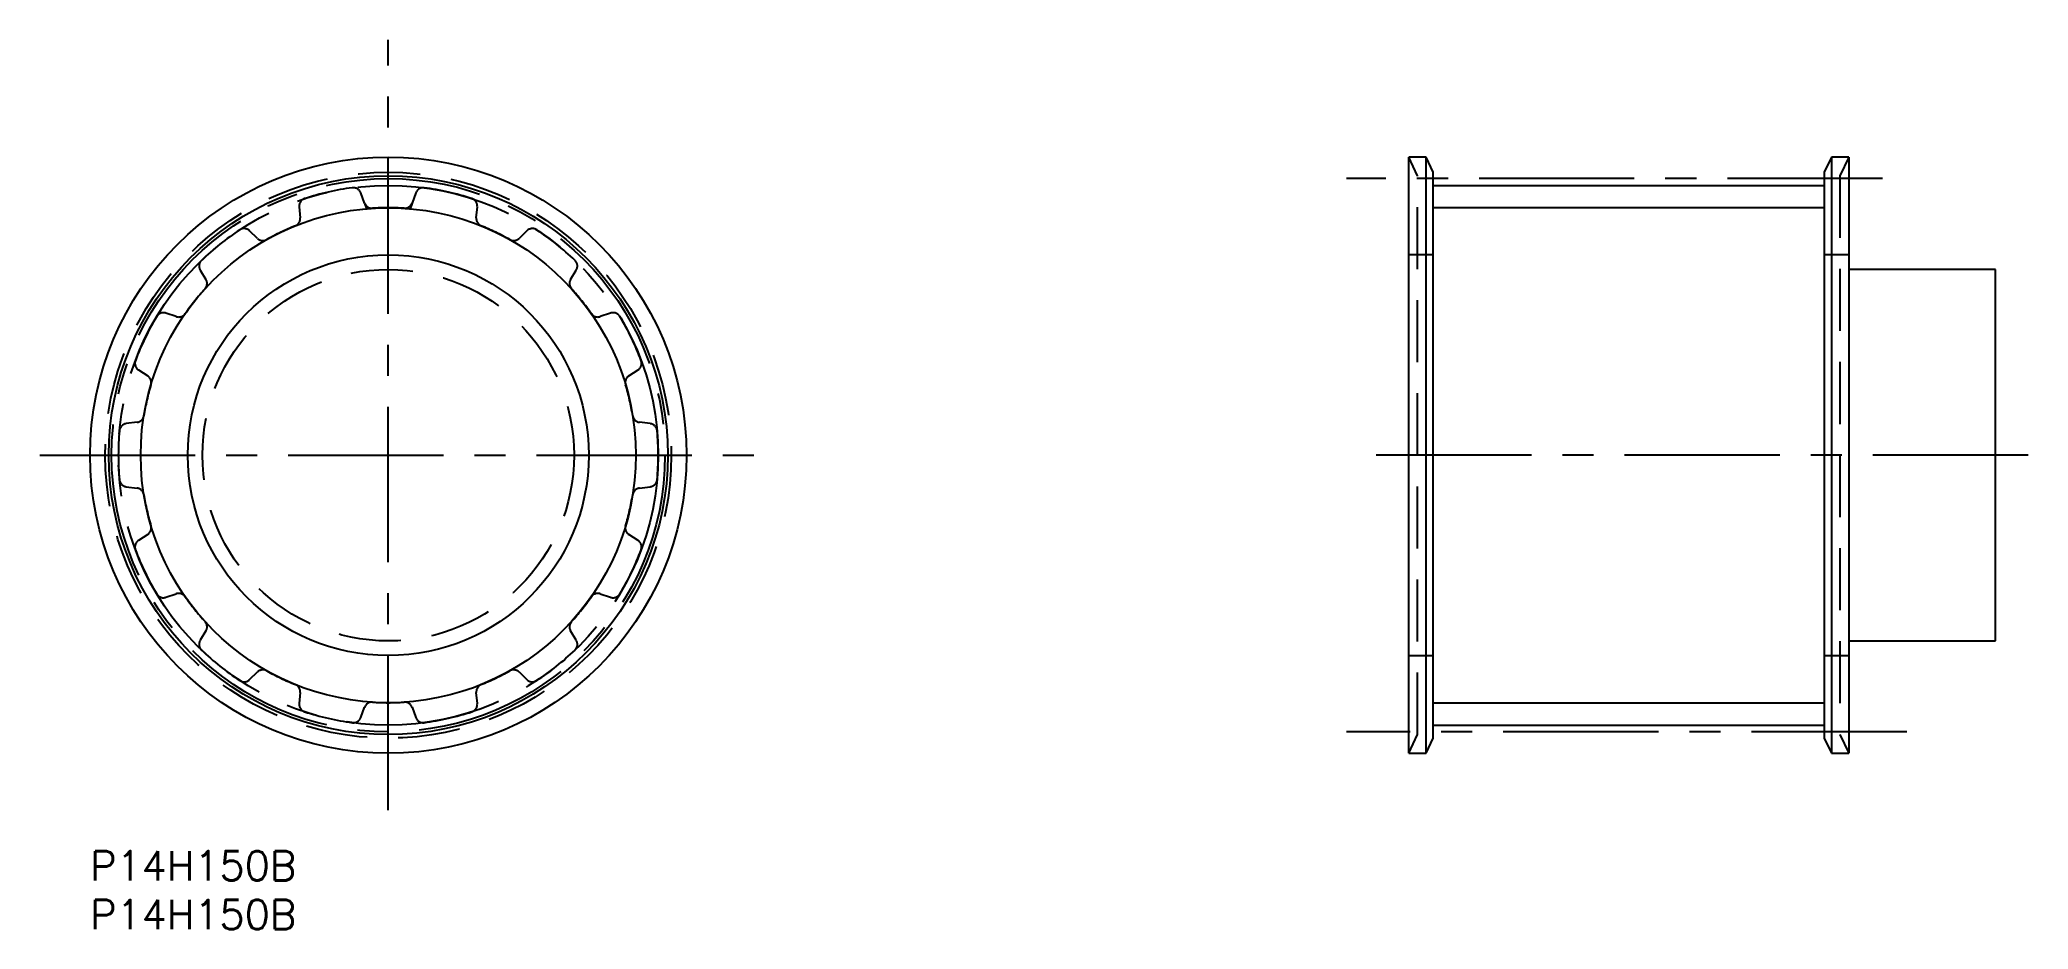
# Model space of a CAD drawing. Extents: x -5 to 198, y -8 to 83.
import ezdxf

# ---------------------------------------------------------------- set-up
doc = ezdxf.new("R2010")
doc.units = 0
doc.header["$LTSCALE"] = 0.5
for name, pattern in [('CENTER', [50.8, 31.75, -6.35, 6.35, -6.35]), ('DASHED', [19.05, 12.7, -6.35]), ('PHANTOM', [63.5, 31.75, -6.35, 6.35, -6.35, 6.35, -6.35])]:
    doc.linetypes.add(name, pattern=pattern)
for name, color, linetype in [('MSM_CENTER', 1, 'CENTER'), ('MSM_CONTINUOUS', 7, 'CONTINUOUS'), ('MSM_DASHED', 4, 'DASHED'), ('MSM_IMAGINARY', 6, 'PHANTOM'), ('MSM_NARROW', 5, 'CONTINUOUS'), ('MSM_PART_NUMBER', 7, 'CONTINUOUS')]:
    doc.layers.add(name, color=color, linetype=linetype)
doc.styles.get("Standard").update_dxf_attribs({"font": 'txt.shx', "height": 3, "bigfont": 'bigfont.shx'})

msp = doc.modelspace()

# ---------------------------------------------------------------- linework, layer by layer
at = {"layer": 'MSM_CENTER'}
for p, q in [((30.5, 4.17), (30.5, 83.01)), ((183.34, 68.8), (128.49, 68.8)), ((-5.14, 40.5), (67.97, 40.5)), ((198.23, 40.5), (128.49, 40.5)), ((185.81, 12.2), (128.49, 12.2))]:
    msp.add_line(p, q, dxfattribs=at)
msp.add_circle((30.5, 40.5), 28.3, dxfattribs=at)
at = {"layer": 'MSM_CONTINUOUS'}
for p, q in [((136.64, 71), (134.87, 71)), ((134.87, 10), (134.87, 71)), ((137.37, 69.45), (136.64, 71)), ((136.64, 10), (136.64, 71)), ((137.37, 11.55), (137.37, 69.45)), ((178.1, 71), (177.37, 69.45)), ((177.37, 69.45), (177.37, 11.55)), ((179.87, 71), (178.1, 71)), ((178.1, 71), (178.1, 10)), ((179.87, 71), (179.87, 10)), ((137.37, 68.11), (177.37, 68.11)), ((194.87, 59.5), (179.87, 59.5)), ((194.87, 21.5), (194.87, 59.5)), ((179.87, 21.5), (194.87, 21.5)), ((137.37, 12.89), (177.37, 12.89)), ((136.64, 10), (137.37, 11.55)), ((177.37, 11.55), (178.1, 10)), ((134.87, 10), (136.64, 10)), ((178.1, 10), (179.87, 10))]:
    msp.add_line(p, q, dxfattribs=at)
for radius in [30.5, 28.59, 20.5]:
    msp.add_circle((30.5, 40.5), radius, dxfattribs=at)
at = {"layer": 'MSM_DASHED'}
for p, q in [((135.77, 69.09), (134.87, 71)), ((179.87, 71), (178.97, 69.09)), ((28.07, 66.29), (27.68, 67.35)), ((33.32, 67.35), (32.93, 66.29)), ((135.77, 11.91), (135.77, 69.09)), ((178.97, 69.09), (178.97, 11.91)), ((21.39, 65.91), (21.5, 64.79)), ((39.5, 64.79), (39.61, 65.91)), ((17.12, 62.68), (16.32, 63.46)), ((44.68, 63.46), (43.88, 62.68)), ((11.27, 59.44), (11.85, 58.48)), ((49.15, 58.48), (49.73, 59.44)), ((137.37, 61), (134.87, 61)), ((179.87, 61), (177.37, 61)), ((8.82, 54.68), (7.76, 55.04)), ((53.24, 55.04), (52.18, 54.68)), ((4.95, 49.22), (5.9, 48.61)), ((55.1, 48.61), (56.05, 49.22)), ((4.81, 43.87), (3.7, 43.73)), ((57.3, 43.73), (56.19, 43.87)), ((3.7, 37.27), (4.81, 37.13)), ((56.19, 37.13), (57.3, 37.27)), ((5.9, 32.39), (4.95, 31.78)), ((56.05, 31.78), (55.1, 32.39)), ((7.76, 25.96), (8.82, 26.32)), ((52.18, 26.32), (53.24, 25.96)), ((11.85, 22.52), (11.27, 21.56)), ((49.73, 21.56), (49.15, 22.52)), ((16.32, 17.54), (17.12, 18.32)), ((43.88, 18.32), (44.68, 17.54)), ((134.87, 20), (137.37, 20)), ((177.37, 20), (179.87, 20)), ((21.5, 16.21), (21.39, 15.09)), ((27.68, 13.65), (28.07, 14.71)), ((32.93, 14.71), (33.32, 13.65)), ((39.61, 15.09), (39.5, 16.21)), ((134.87, 10), (135.77, 11.91)), ((178.97, 11.91), (179.87, 10))]:
    msp.add_line(p, q, dxfattribs=at)
for radius in [28.95, 19]:
    msp.add_circle((30.5, 40.5), radius, dxfattribs=at)
for centre, radius, start, end in [((30.5, 40.5), 27.61, 97.6469, 108.0674), ((26.93, 67.07), 0.8, 20, 97.6469), ((34.07, 67.07), 0.8, 82.3531, 160), ((30.5, 40.5), 27.61, 71.9326, 82.3531), ((22.19, 65.99), 0.8, 108.0674, 185.7143), ((28.82, 66.57), 0.8, 200, 273.6894), ((30.5, 40.5), 25.32, 86.3106, 93.6894), ((32.18, 66.57), 0.8, 266.3106, 340), ((38.81, 65.99), 0.8, 354.2857, 71.9326), ((30.5, 40.5), 27.61, 123.3612, 133.7817), ((15.76, 62.89), 0.8, 45.7143, 123.3612), ((30.5, 40.5), 25.32, 112.0248, 119.4037), ((20.7, 64.71), 0.8, 292.0248, 5.7143), ((40.3, 64.71), 0.8, 174.2857, 247.9752), ((30.5, 40.5), 25.32, 60.5963, 67.9752), ((45.24, 62.89), 0.8, 56.6388, 134.2857), ((30.5, 40.5), 27.61, 46.2183, 56.6388), ((17.68, 63.26), 0.8, 225.7143, 299.4037), ((43.32, 63.26), 0.8, 240.5963, 314.2857), ((11.95, 59.86), 0.8, 133.7817, 211.4286), ((49.05, 59.86), 0.8, 328.5714, 46.2183), ((30.5, 40.5), 25.32, 137.7391, 145.118), ((11.17, 58.07), 0.8, 317.7391, 31.4286), ((49.83, 58.07), 0.8, 148.5714, 222.2609), ((30.5, 40.5), 25.32, 34.882, 42.2609), ((7.5, 54.28), 0.8, 71.4286, 149.0754), ((9.07, 55.44), 0.8, 251.4286, 325.118), ((51.93, 55.44), 0.8, 214.882, 288.5714), ((53.5, 54.28), 0.8, 30.9246, 108.5714), ((30.5, 40.5), 27.61, 149.0754, 159.496), ((30.5, 40.5), 27.61, 20.504, 30.9246), ((5.39, 49.89), 0.8, 159.496, 237.1429), ((55.61, 49.89), 0.8, 302.8571, 20.504), ((30.5, 40.5), 25.32, 163.4534, 170.8323), ((5.46, 47.94), 0.8, 343.4534, 57.1429), ((55.54, 47.94), 0.8, 122.8571, 196.5466), ((30.5, 40.5), 25.32, 9.1677, 16.5466), ((30.5, 40.5), 27.61, 174.7897, 185.2103), ((3.8, 42.93), 0.8, 97.1429, 174.7897), ((4.71, 44.66), 0.8, 277.1429, 350.8323), ((56.29, 44.66), 0.8, 189.1677, 262.8571), ((57.2, 42.93), 0.8, 5.2103, 82.8571), ((30.5, 40.5), 27.61, 354.7897, 5.2103), ((3.8, 38.07), 0.8, 185.2103, 262.8571), ((4.71, 36.34), 0.8, 9.1677, 82.8571), ((56.29, 36.34), 0.8, 97.1429, 170.8323), ((57.2, 38.07), 0.8, 277.1429, 354.7897), ((30.5, 40.5), 25.32, 189.1677, 196.5466), ((30.5, 40.5), 25.32, 343.4534, 350.8323), ((5.46, 33.06), 0.8, 302.8571, 16.5466), ((55.54, 33.06), 0.8, 163.4534, 237.1429), ((5.39, 31.11), 0.8, 122.8571, 200.504), ((30.5, 40.5), 27.61, 200.504, 210.9246), ((30.5, 40.5), 27.61, 329.0754, 339.496), ((55.61, 31.11), 0.8, 339.496, 57.1429), ((7.5, 26.72), 0.8, 210.9246, 288.5714), ((9.07, 25.56), 0.8, 34.882, 108.5714), ((30.5, 40.5), 25.32, 214.882, 222.2609), ((30.5, 40.5), 25.32, 317.7391, 325.118), ((51.93, 25.56), 0.8, 71.4286, 145.118), ((53.5, 26.72), 0.8, 251.4286, 329.0754), ((11.17, 22.93), 0.8, 328.5714, 42.2609), ((49.83, 22.93), 0.8, 137.7391, 211.4286), ((11.95, 21.14), 0.8, 148.5714, 226.2183), ((30.5, 40.5), 27.61, 226.2183, 236.6388), ((30.5, 40.5), 27.61, 303.3612, 313.7817), ((49.05, 21.14), 0.8, 313.7817, 31.4286), ((17.68, 17.74), 0.8, 60.5963, 134.2857), ((30.5, 40.5), 25.32, 240.5963, 247.9752), ((30.5, 40.5), 25.32, 292.0248, 299.4037), ((43.32, 17.74), 0.8, 45.7143, 119.4037), ((15.76, 18.11), 0.8, 236.6388, 314.2857), ((20.7, 16.29), 0.8, 354.2857, 67.9752), ((40.3, 16.29), 0.8, 112.0248, 185.7143), ((45.24, 18.11), 0.8, 225.7143, 303.3612), ((22.19, 15.01), 0.8, 174.2857, 251.9326), ((30.5, 40.5), 27.61, 251.9326, 262.3531), ((28.82, 14.43), 0.8, 86.3106, 160), ((30.5, 40.5), 25.32, 266.3106, 273.6894), ((32.18, 14.43), 0.8, 20, 93.6894), ((30.5, 40.5), 27.61, 277.6469, 288.0674), ((38.81, 15.01), 0.8, 288.0674, 5.7143), ((26.93, 13.93), 0.8, 262.3531, 340), ((34.07, 13.93), 0.8, 200, 277.6469)]:
    msp.add_arc(centre, radius, start, end, dxfattribs=at)
at = {"layer": 'MSM_IMAGINARY'}
msp.add_circle((30.5, 40.5), 27.61, dxfattribs=at)
at = {"layer": 'MSM_NARROW'}
for p, q in [((28.07, 66.29), (28.27, 65.72)), ((32.93, 66.29), (32.73, 65.72)), ((177.37, 65.82), (137.37, 65.82)), ((137.37, 15.18), (177.37, 15.18))]:
    msp.add_line(p, q, dxfattribs=at)
msp.add_circle((30.5, 40.5), 25.32, dxfattribs=at)

# ---------------------------------------------------------------- texts
at = {"layer": 'MSM_PART_NUMBER'}
for p in [(0, -3), (0, -8)]:
    msp.add_text('P14H150B', height=3, dxfattribs=at).set_placement(p)

doc.saveas('drawing.dxf')
